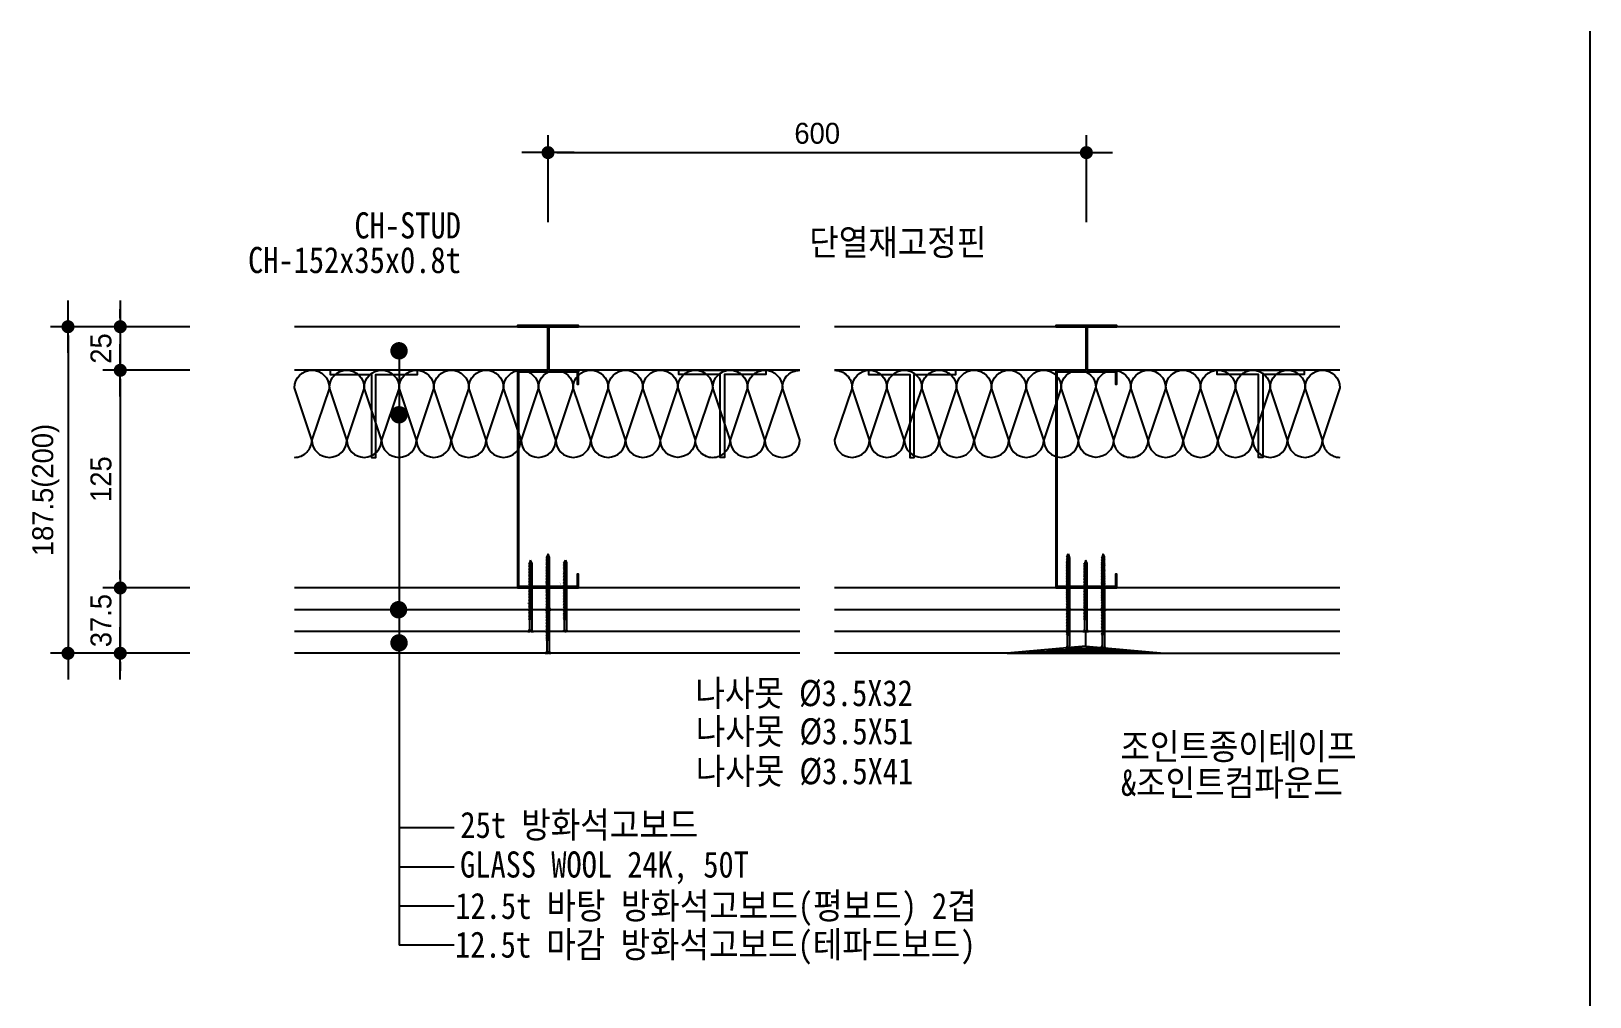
# Model space of a CAD drawing. Header units: millimetres. Extents: x 104 to 12536, y 73 to 2865.
# Drawn here: x 128 to 1023, y 2311 to 2865 of the extents above; entities that cross this region are included whole.
import ezdxf
from ezdxf.enums import TextEntityAlignment as Align

# ---------------------------------------------------------------- set-up
doc = ezdxf.new("R2010")
doc.units = ezdxf.units.MM
doc.header["$LTSCALE"] = 5
for name, color, linetype in [('CHAN', 3, 'Continuous'), ('FIN', 6, 'Continuous'), ('formline', 6, 'Continuous'), ('GB', 7, 'Continuous'), ('INSUL', 8, 'Continuous'), ('ITXT', 5, 'Continuous'), ('PIN', 4, 'Continuous'), ('RXDIM', 7, 'Continuous'), ('SCREW2', 8, 'Continuous'), ('TEXT', 7, 'Continuous')]:
    doc.layers.add(name, color=color, linetype=linetype)
doc.styles.add('CGS', font='')
doc.styles.add('RXHS', font='')
doc.styles.get('CGS').set_extended_font_data('Dotum')
doc.styles.get('RXHS').set_extended_font_data('DotumChe')
doc.dimstyles.new('NDIM', dxfattribs={"dimscale": 5, "dimtxt": 2.4, "dimasz": 1, "dimexe": 2, "dimexo": 2, "dimgap": 1, "dimtad": 1, "dimtoh": 1, "dimdec": 0, "dimzin": 0, "dimdsep": 46, "dimtxsty": 'CGS', "dimblk1": 'DOTK', "dimblk2": 'DOTK', "dimsah": 1, "dimcen": 3, "dimclrt": 3, "dimadec": 0, "dimazin": 0, "dimtfac": 1.25, "dimtdec": 0, "dimtix": 1, "dimtmove": 2, "dimatfit": 3, "dimldrblk": 'DOTK', "dimfxl": 1, "dimtolj": 1, "dimtzin": 0, "dimarcsym": 0})

# ---------------------------------------------------------------- blocks, each defined once
blk = doc.blocks.new('나사못32')
at = {"layer": 'SCREW2'}
for p, q in [((2.24, 30.17), (0.63, 29.74)), ((0.63, 29.74), (0.92, 30.12)), ((2.25, 29.32), (0.63, 28.89)), ((0.63, 28.89), (0.92, 29.27)), ((2.25, 28.47), (0.63, 28.04)), ((0.63, 28.04), (0.92, 28.43)), ((2.24, 27.62), (0.63, 27.19)), ((0.63, 27.19), (0.91, 27.58)), ((2.53, 28.01), (0.91, 27.58)), ((2.53, 30.55), (0.92, 30.12)), ((0.92, 29.81), (0.92, 29.28)), ((2.53, 29.7), (0.92, 29.27)), ((0.92, 28.97), (0.92, 28.43)), ((2.54, 28.86), (0.92, 28.43)), ((0.92, 28.12), (0.92, 27.58)), ((0.92, 27.27), (0.92, 26.73)), ((2.53, 27.16), (0.92, 26.73)), ((1.6, 32), (0.98, 30.39)), ((0.98, 30.39), (1.64, 30.91)), ((0.98, 30.39), (0.98, 30.14)), ((1.64, 30.91), (1.6, 32)), ((2.27, 30.45), (1.6, 32)), ((2.24, 30.17), (2.53, 30.55)), ((2.24, 30.17), (2.24, 29.63)), ((2.24, 29.32), (2.24, 28.78)), ((2.24, 28.47), (2.24, 27.93)), ((2.24, 27.62), (2.53, 28.01)), ((2.24, 27.62), (2.24, 27.08)), ((2.24, 26.78), (2.53, 27.16)), ((2.25, 29.32), (2.53, 29.7)), ((2.25, 28.47), (2.54, 28.86)), ((2.24, 26.78), (0.63, 26.35)), ((0.63, 26.35), (0.92, 26.73)), ((2.25, 25.93), (0.63, 25.5)), ((0.63, 25.5), (0.92, 25.88)), ((2.25, 25.08), (0.63, 24.65)), ((0.63, 24.65), (0.92, 25.04)), ((2.24, 24.23), (0.63, 23.8)), ((0.63, 23.8), (0.91, 24.19)), ((2.24, 23.39), (0.63, 22.96)), ((0.63, 22.96), (0.92, 23.34)), ((2.25, 22.54), (0.63, 22.11)), ((0.63, 22.11), (0.92, 22.5)), ((2.25, 21.69), (0.63, 21.26)), ((0.63, 21.26), (0.92, 21.65)), ((2.25, 20), (0.63, 19.57)), ((0.63, 19.57), (0.92, 19.95)), ((2.25, 19.15), (0.63, 18.72)), ((0.63, 18.72), (0.92, 19.11)), ((2.25, 20.85), (0.64, 20.42)), ((0.64, 20.42), (0.92, 20.8)), ((2.25, 18.3), (0.64, 17.87)), ((0.64, 17.87), (0.92, 18.26)), ((2.53, 24.62), (0.91, 24.19)), ((0.92, 26.43), (0.92, 25.89)), ((2.53, 26.31), (0.92, 25.88)), ((0.92, 25.58), (0.92, 25.04)), ((2.54, 25.47), (0.92, 25.04)), ((0.92, 24.73), (0.92, 24.19)), ((0.92, 23.88), (0.92, 23.34)), ((2.53, 23.77), (0.92, 23.34)), ((0.92, 23.04), (0.92, 22.5)), ((2.53, 22.92), (0.92, 22.5)), ((0.92, 22.19), (0.92, 21.65)), ((2.54, 22.08), (0.92, 21.65)), ((0.92, 21.34), (0.92, 20.8)), ((2.54, 21.23), (0.92, 20.8)), ((0.92, 20.49), (0.92, 19.95)), ((2.53, 20.38), (0.92, 19.95)), ((0.92, 19.65), (0.92, 19.11)), ((2.54, 19.54), (0.92, 19.11)), ((0.92, 18.8), (0.92, 18.26)), ((2.54, 18.69), (0.92, 18.26)), ((0.92, 17.95), (0.92, 17.41)), ((2.24, 26.78), (2.24, 26.24)), ((2.24, 25.93), (2.24, 25.39)), ((2.24, 25.08), (2.24, 24.54)), ((2.24, 24.23), (2.53, 24.62)), ((2.24, 24.23), (2.24, 23.69)), ((2.24, 23.39), (2.53, 23.77)), ((2.24, 23.39), (2.24, 22.85)), ((2.24, 22.54), (2.24, 22)), ((2.24, 21.69), (2.24, 21.15)), ((2.24, 20.84), (2.24, 20.3)), ((2.24, 20), (2.24, 19.46)), ((2.24, 19.15), (2.24, 18.61)), ((2.24, 18.3), (2.24, 17.76)), ((2.25, 25.93), (2.53, 26.31)), ((2.25, 25.08), (2.54, 25.47)), ((2.25, 22.54), (2.53, 22.92)), ((2.25, 21.69), (2.54, 22.08)), ((2.25, 20.85), (2.54, 21.23)), ((2.25, 20), (2.53, 20.38)), ((2.25, 19.15), (2.54, 19.54)), ((2.25, 18.3), (2.54, 18.69)), ((2.25, 17.46), (0.63, 17.03)), ((0.63, 17.03), (0.92, 17.41)), ((2.25, 15.9), (0.63, 15.47)), ((0.63, 15.47), (0.92, 15.86)), ((2.25, 13.36), (0.63, 12.93)), ((0.63, 12.93), (0.92, 13.32)), ((2.25, 16.73), (0.64, 16.3)), ((0.64, 16.3), (0.92, 16.68)), ((2.25, 15.06), (0.64, 14.63)), ((0.64, 14.63), (0.92, 15.01)), ((2.25, 14.21), (0.64, 13.78)), ((0.64, 13.78), (0.92, 14.16)), ((2.25, 12.51), (0.64, 12.08)), ((0.64, 12.08), (0.92, 12.47)), ((2.25, 11.67), (0.64, 11.24)), ((0.64, 11.24), (0.92, 11.62)), ((2.26, 10.82), (0.64, 10.39)), ((0.64, 10.39), (0.93, 10.78)), ((2.27, 9.98), (0.65, 9.55)), ((0.65, 9.55), (0.94, 9.93)), ((2.27, 9.13), (0.66, 8.7)), ((0.66, 8.7), (0.94, 9.09)), ((2.54, 17.84), (0.92, 17.41)), ((0.92, 17.45), (0.92, 16.92)), ((0.92, 17.22), (0.92, 16.68)), ((2.54, 17.11), (0.92, 16.68)), ((0.92, 16.37), (0.92, 15.86)), ((2.54, 16.29), (0.92, 15.86)), ((0.92, 15.55), (0.92, 15.01)), ((2.54, 15.44), (0.92, 15.01)), ((0.92, 14.7), (0.92, 14.16)), ((2.54, 14.59), (0.92, 14.16)), ((0.92, 13.86), (0.92, 13.32)), ((2.54, 13.75), (0.92, 13.32)), ((0.92, 13.01), (0.92, 12.47)), ((2.54, 12.9), (0.92, 12.47)), ((0.92, 12.16), (0.92, 11.62)), ((2.54, 12.05), (0.92, 11.62)), ((0.93, 11.32), (0.93, 10.78)), ((2.55, 11.21), (0.93, 10.78)), ((0.94, 10.47), (0.94, 9.93)), ((2.55, 10.36), (0.94, 9.93)), ((2.56, 9.51), (0.94, 9.09)), ((0.95, 9.63), (0.95, 9.09)), ((2.24, 17.45), (2.24, 17.03)), ((2.24, 16.72), (2.24, 16.54)), ((2.24, 16.71), (2.24, 15.86)), ((2.24, 15.9), (2.24, 15.36)), ((2.24, 14.21), (2.24, 13.67)), ((2.24, 13.36), (2.24, 12.82)), ((2.24, 12.51), (2.24, 11.97)), ((2.25, 17.46), (2.54, 17.84)), ((2.25, 16.73), (2.54, 17.11)), ((2.25, 15.9), (2.54, 16.29)), ((2.25, 15.06), (2.54, 15.44)), ((2.25, 15.06), (2.25, 14.52)), ((2.25, 14.21), (2.54, 14.59)), ((2.25, 13.36), (2.54, 13.75)), ((2.25, 12.51), (2.54, 12.9)), ((2.25, 11.67), (2.54, 12.05)), ((2.25, 11.67), (2.25, 11.13)), ((2.26, 10.82), (2.55, 11.21)), ((2.26, 10.82), (2.26, 10.28)), ((2.27, 9.98), (2.55, 10.36)), ((2.27, 9.98), (2.27, 9.44)), ((2.27, 9.13), (2.56, 9.51)), ((2.27, 9.13), (2.27, 8.59)), ((0, 0), (1.12, 0)), ((2.27, 8.28), (0.66, 7.85)), ((0.66, 7.85), (0.95, 8.24)), ((2.28, 7.44), (0.67, 7.01)), ((0.67, 7.01), (0.95, 7.39)), ((2.29, 6.59), (0.67, 6.16)), ((0.67, 6.16), (0.96, 6.55)), ((2.28, 5.74), (0.67, 5.31)), ((0.67, 5.31), (0.95, 5.7)), ((0.95, 8.78), (0.95, 8.24)), ((2.56, 8.67), (0.95, 8.24)), ((0.95, 7.93), (0.95, 7.39)), ((2.57, 7.82), (0.95, 7.39)), ((2.57, 6.13), (0.95, 5.7)), ((0.95, 5.39), (0.95, 1.19)), ((0.96, 7.09), (0.96, 6.55)), ((2.57, 6.98), (0.96, 6.55)), ((0.96, 6.24), (0.96, 5.7)), ((1.57, 0.48), (1.57, 0.65)), ((1.63, 0.68), (1.6, 0.68)), ((1.66, 0.48), (1.66, 0.65)), ((2.27, 8.28), (2.56, 8.67)), ((2.27, 8.28), (2.27, 7.74)), ((2.27, 5.74), (2.27, 1.19)), ((2.28, 7.44), (2.57, 7.82)), ((2.28, 7.44), (2.28, 6.9)), ((2.28, 6.59), (2.28, 6.05)), ((2.28, 5.74), (2.57, 6.13)), ((2.29, 6.59), (2.57, 6.98)), ((2.11, 0), (3.23, 0))]:
    blk.add_line(p, q, dxfattribs=at)
for centre, radius, start, end in [((-0.44, 1.33), 1.4, 288.341, 354.27016), ((1.1, 0.47), 0.473, 267.52648, 0.91384), ((1.61, -1.99), 2.05, 80.28655, 99.71345), ((1.6, 0.65), 0.033, 90, 180), ((1.63, 0.65), 0.033, 360, 90), ((2.13, 0.47), 0.473, 179.08616, 272.47352), ((3.67, 1.33), 1.4, 185.72984, 251.659)]:
    blk.add_arc(centre, radius, start, end, dxfattribs=at)
blk = doc.blocks.new('나사못41')
at = {"layer": 'SCREW2'}
for p, q in [((2.25, 39.17), (0.63, 38.74)), ((0.63, 38.74), (0.92, 39.12)), ((2.25, 38.32), (0.63, 37.89)), ((0.63, 37.89), (0.92, 38.27)), ((2.25, 36.62), (0.63, 36.19)), ((0.63, 36.19), (0.92, 36.58)), ((2.25, 37.47), (0.64, 37.04)), ((0.64, 37.04), (0.92, 37.43)), ((2.54, 39.55), (0.92, 39.12)), ((2.54, 38.7), (0.92, 38.27)), ((2.54, 37.86), (0.92, 37.43)), ((2.53, 37.01), (0.92, 36.58)), ((2.54, 36.16), (0.92, 35.73)), ((0.93, 38.81), (0.93, 38.28)), ((0.93, 37.97), (0.93, 37.43)), ((0.93, 37.12), (0.93, 36.58)), ((0.93, 36.27), (0.93, 35.73)), ((1.6, 41), (0.98, 39.39)), ((0.98, 39.39), (1.64, 39.91)), ((0.98, 39.39), (0.98, 39.14)), ((1.64, 39.91), (1.6, 41)), ((2.26, 39.48), (1.6, 41)), ((2.25, 39.17), (2.54, 39.55)), ((2.25, 39.17), (2.25, 38.63)), ((2.25, 38.32), (2.54, 38.7)), ((2.25, 38.32), (2.25, 37.78)), ((2.25, 37.47), (2.54, 37.86)), ((2.25, 37.47), (2.25, 36.93)), ((2.25, 36.62), (2.53, 37.01)), ((2.25, 36.62), (2.25, 36.08)), ((2.25, 35.78), (2.54, 36.16)), ((2.25, 35.78), (0.63, 35.35)), ((0.63, 35.35), (0.92, 35.73)), ((2.25, 34.93), (0.63, 34.5)), ((0.63, 34.5), (0.92, 34.88)), ((2.25, 33.23), (0.63, 32.8)), ((0.63, 32.8), (0.92, 33.19)), ((2.25, 32.39), (0.63, 31.96)), ((0.63, 31.96), (0.92, 32.34)), ((2.25, 31.54), (0.63, 31.11)), ((0.63, 31.11), (0.92, 31.5)), ((2.25, 29), (0.63, 28.57)), ((0.63, 28.57), (0.92, 28.95)), ((2.25, 34.08), (0.64, 33.65)), ((0.64, 33.65), (0.92, 34.04)), ((2.25, 30.69), (0.64, 30.26)), ((0.64, 30.26), (0.92, 30.65)), ((2.25, 29.85), (0.64, 29.42)), ((0.64, 29.42), (0.93, 29.8)), ((2.25, 28.15), (0.64, 27.72)), ((0.64, 27.72), (0.92, 28.11)), ((2.25, 27.3), (0.64, 26.87)), ((0.64, 26.87), (0.93, 27.26)), ((2.54, 35.31), (0.92, 34.88)), ((2.54, 34.47), (0.92, 34.04)), ((2.53, 33.62), (0.92, 33.19)), ((2.54, 32.77), (0.92, 32.34)), ((2.54, 31.92), (0.92, 31.5)), ((2.54, 31.08), (0.92, 30.65)), ((2.54, 29.38), (0.92, 28.95)), ((2.54, 28.54), (0.92, 28.11)), ((2.54, 26.84), (0.92, 26.41)), ((0.93, 35.43), (0.93, 34.89)), ((0.93, 34.58), (0.93, 34.04)), ((0.93, 33.73), (0.93, 33.19)), ((0.93, 32.88), (0.93, 32.34)), ((0.93, 32.04), (0.93, 31.5)), ((0.93, 31.19), (0.93, 30.65)), ((0.93, 30.34), (0.93, 29.8)), ((2.54, 30.23), (0.93, 29.8)), ((0.93, 29.49), (0.93, 28.95)), ((0.93, 28.65), (0.93, 28.11)), ((0.93, 27.8), (0.93, 27.26)), ((2.54, 27.69), (0.93, 27.26)), ((0.93, 26.95), (0.93, 26.41)), ((2.25, 35.78), (2.25, 35.24)), ((2.25, 34.93), (2.54, 35.31)), ((2.25, 34.93), (2.25, 34.39)), ((2.25, 34.08), (2.54, 34.47)), ((2.25, 34.08), (2.25, 33.54)), ((2.25, 33.23), (2.53, 33.62)), ((2.25, 33.23), (2.25, 32.69)), ((2.25, 32.39), (2.54, 32.77)), ((2.25, 32.39), (2.25, 31.85)), ((2.25, 31.54), (2.54, 31.92)), ((2.25, 31.54), (2.25, 31)), ((2.25, 30.69), (2.54, 31.08)), ((2.25, 30.69), (2.25, 30.15)), ((2.25, 29.85), (2.54, 30.23)), ((2.25, 29.84), (2.25, 29.3)), ((2.25, 29), (2.54, 29.38)), ((2.25, 29), (2.25, 28.46)), ((2.25, 28.15), (2.54, 28.54)), ((2.25, 28.15), (2.25, 27.61)), ((2.25, 27.3), (2.54, 27.69)), ((2.25, 27.3), (2.25, 26.76)), ((2.25, 26.46), (2.54, 26.84)), ((2.25, 24.76), (0.63, 24.33)), ((0.63, 24.33), (0.92, 24.72)), ((2.25, 26.46), (0.64, 26.03)), ((0.64, 26.03), (0.92, 26.41)), ((2.25, 25.61), (0.64, 25.18)), ((0.64, 25.18), (0.93, 25.56)), ((2.25, 23.91), (0.64, 23.48)), ((0.64, 23.48), (0.92, 23.87)), ((2.25, 23.07), (0.64, 22.64)), ((0.64, 22.64), (0.93, 23.02)), ((2.26, 22.22), (0.64, 21.79)), ((0.64, 21.79), (0.93, 22.18)), ((2.25, 21.37), (0.64, 20.94)), ((0.64, 20.94), (0.93, 21.33)), ((2.26, 20.53), (0.64, 20.1)), ((0.64, 20.1), (0.93, 20.48)), ((2.25, 19.68), (0.64, 19.25)), ((0.64, 19.25), (0.92, 19.63)), ((2.25, 18.83), (0.64, 18.4)), ((0.64, 18.4), (0.93, 18.79)), ((2.26, 17.98), (0.64, 17.55)), ((0.64, 17.55), (0.93, 17.94)), ((2.54, 25.15), (0.92, 24.72)), ((2.54, 24.3), (0.92, 23.87)), ((2.54, 20.06), (0.92, 19.63)), ((0.93, 26.1), (0.93, 25.56)), ((2.54, 25.99), (0.93, 25.56)), ((0.93, 25.26), (0.93, 24.72)), ((0.93, 24.41), (0.93, 23.87)), ((0.93, 23.56), (0.93, 23.02)), ((2.54, 23.45), (0.93, 23.02)), ((0.93, 22.71), (0.93, 22.18)), ((2.54, 22.6), (0.93, 22.18)), ((0.93, 21.87), (0.93, 21.33)), ((2.54, 21.76), (0.93, 21.33)), ((0.93, 21.02), (0.93, 20.48)), ((2.54, 20.91), (0.93, 20.48)), ((0.93, 20.17), (0.93, 19.63)), ((0.93, 19.32), (0.93, 18.79)), ((2.54, 19.21), (0.93, 18.79)), ((0.93, 18.48), (0.93, 17.94)), ((0.93, 18.48), (0.93, 17.94)), ((2.54, 18.37), (0.93, 17.94)), ((2.25, 26.45), (2.25, 25.92)), ((2.25, 25.61), (2.54, 25.99)), ((2.25, 25.61), (2.25, 25.07)), ((2.25, 24.76), (2.54, 25.15)), ((2.25, 24.76), (2.25, 24.22)), ((2.25, 23.91), (2.54, 24.3)), ((2.25, 23.91), (2.25, 23.37)), ((2.25, 23.07), (2.54, 23.45)), ((2.25, 23.06), (2.25, 20.53)), ((2.25, 21.37), (2.54, 21.76)), ((2.25, 21.37), (2.25, 20.83)), ((2.25, 20.52), (2.25, 19.98)), ((2.25, 19.68), (2.54, 20.06)), ((2.25, 19.68), (2.25, 19.14)), ((2.25, 18.83), (2.54, 19.21)), ((2.25, 18.83), (2.25, 18.29)), ((2.25, 17.98), (2.25, 17.44)), ((2.26, 22.22), (2.54, 22.6)), ((2.26, 20.53), (2.54, 20.91)), ((2.26, 17.98), (2.54, 18.37)), ((2.26, 17.14), (0.64, 16.71)), ((0.64, 16.71), (0.93, 17.09)), ((2.26, 15.44), (0.64, 15.01)), ((0.64, 15.01), (0.93, 15.4)), ((2.26, 14.59), (0.64, 14.16)), ((0.64, 14.16), (0.93, 14.55)), ((2.26, 16.29), (0.65, 15.86)), ((0.65, 15.86), (0.93, 16.24)), ((2.26, 13.75), (0.65, 13.32)), ((0.65, 13.32), (0.93, 13.7)), ((2.26, 12.9), (0.65, 12.47)), ((0.65, 12.47), (0.93, 12.86)), ((2.26, 12.05), (0.65, 11.62)), ((0.65, 11.62), (0.93, 12.01)), ((2.26, 11.21), (0.65, 10.78)), ((0.65, 10.78), (0.93, 11.16)), ((2.26, 10.38), (0.65, 9.95)), ((0.65, 9.95), (0.93, 10.33)), ((2.26, 9.55), (0.65, 9.12)), ((0.65, 9.12), (0.93, 9.5)), ((0.93, 17.63), (0.93, 17.09)), ((2.55, 17.52), (0.93, 17.09)), ((0.93, 16.78), (0.93, 16.24)), ((2.55, 16.67), (0.93, 16.24)), ((0.93, 15.94), (0.93, 15.4)), ((2.54, 15.83), (0.93, 15.4)), ((0.93, 15.09), (0.93, 14.55)), ((2.55, 14.98), (0.93, 14.55)), ((0.93, 14.24), (0.93, 13.7)), ((2.55, 14.13), (0.93, 13.7)), ((0.93, 13.39), (0.93, 12.86)), ((2.55, 13.29), (0.93, 12.86)), ((0.93, 12.55), (0.93, 12.01)), ((2.55, 12.44), (0.93, 12.01)), ((0.93, 11.7), (0.93, 10.33)), ((2.55, 11.59), (0.93, 11.16)), ((2.55, 10.76), (0.93, 10.33)), ((0.93, 10.02), (0.93, 9.5)), ((2.55, 9.93), (0.93, 9.5)), ((0.93, 9.19), (0.93, 8.67)), ((2.55, 9.1), (0.93, 8.67)), ((2.25, 17.13), (2.25, 16.59)), ((2.25, 16.29), (2.25, 15.75)), ((2.25, 15.44), (2.25, 14.9)), ((2.25, 14.59), (2.25, 14.05)), ((2.25, 13.75), (2.25, 13.21)), ((2.25, 12.05), (2.25, 11.51)), ((2.25, 11.2), (2.25, 10.68)), ((2.25, 10.37), (2.25, 9.85)), ((2.25, 9.54), (2.25, 9.02)), ((2.26, 17.14), (2.55, 17.52)), ((2.26, 16.29), (2.55, 16.67)), ((2.26, 15.44), (2.54, 15.83)), ((2.26, 14.59), (2.55, 14.98)), ((2.26, 13.75), (2.55, 14.13)), ((2.26, 12.9), (2.55, 13.29)), ((2.26, 12.9), (2.26, 12.36)), ((2.26, 12.05), (2.55, 12.44)), ((2.26, 11.21), (2.55, 11.59)), ((2.26, 10.38), (2.55, 10.76)), ((2.26, 9.55), (2.55, 9.93)), ((2.26, 8.72), (2.55, 9.1)), ((2.26, 8.72), (0.65, 8.29)), ((0.65, 8.29), (0.93, 8.67)), ((2.26, 7.89), (0.65, 7.46)), ((0.65, 7.46), (0.93, 7.84)), ((2.26, 7.06), (0.65, 6.63)), ((0.65, 6.63), (0.93, 7.01)), ((0.93, 8.36), (0.93, 7.84)), ((2.55, 8.27), (0.93, 7.84)), ((0.93, 7.53), (0.93, 7.01)), ((2.55, 7.44), (0.93, 7.01)), ((0.93, 6.7), (0.93, 1.19)), ((1.54, 0.48), (1.54, 0.65)), ((1.6, 0.68), (1.57, 0.68)), ((1.63, 0.48), (1.63, 0.65)), ((2.08, 0), (3.2, 0)), ((2.25, 8.71), (2.25, 8.19)), ((2.25, 7.88), (2.25, 7.36)), ((2.25, 7.05), (2.25, 1.19)), ((2.26, 7.89), (2.55, 8.27)), ((2.26, 7.06), (2.55, 7.44)), ((-0.03, 0), (1.09, 0))]:
    blk.add_line(p, q, dxfattribs=at)
for centre, radius, start, end in [((-0.49, 1.35), 1.43, 288.66128, 353.44689), ((1.07, 0.47), 0.473, 267.52648, 0.91384), ((1.59, -1.99), 2.05, 80.28655, 99.71345), ((1.57, 0.65), 0.033, 90, 180), ((1.6, 0.65), 0.033, 0, 90), ((2.1, 0.47), 0.473, 179.08616, 272.47352), ((3.64, 1.33), 1.4, 185.72984, 251.659)]:
    blk.add_arc(centre, radius, start, end, dxfattribs=at)
blk = doc.blocks.new('나사못51')
at = {"layer": 'SCREW2'}
for p, q in [((2.24, 49.17), (0.63, 48.74)), ((0.63, 48.74), (0.92, 49.12)), ((2.25, 48.32), (0.63, 47.89)), ((0.63, 47.89), (0.92, 48.27)), ((2.25, 47.47), (0.63, 47.04)), ((0.63, 47.04), (0.92, 47.43)), ((2.24, 46.62), (0.63, 46.19)), ((0.63, 46.19), (0.91, 46.58)), ((2.24, 45.78), (0.63, 45.35)), ((0.63, 45.35), (0.92, 45.73)), ((2.25, 44.93), (0.63, 44.5)), ((0.63, 44.5), (0.92, 44.88)), ((2.53, 47.01), (0.91, 46.58)), ((2.53, 49.55), (0.92, 49.12)), ((0.92, 48.81), (0.92, 48.28)), ((2.53, 48.7), (0.92, 48.27)), ((0.92, 47.97), (0.92, 47.43)), ((2.54, 47.86), (0.92, 47.43)), ((0.92, 47.12), (0.92, 46.58)), ((0.92, 46.27), (0.92, 45.73)), ((2.53, 46.16), (0.92, 45.73)), ((0.92, 45.43), (0.92, 44.89)), ((2.53, 45.31), (0.92, 44.88)), ((1.6, 51), (0.98, 49.39)), ((0.98, 49.39), (1.64, 49.91)), ((0.98, 49.39), (0.98, 49.14)), ((1.64, 49.91), (1.6, 51)), ((2.27, 49.45), (1.6, 51)), ((2.24, 49.17), (2.53, 49.55)), ((2.24, 49.17), (2.24, 48.63)), ((2.24, 48.32), (2.24, 47.78)), ((2.24, 47.47), (2.24, 46.93)), ((2.24, 46.62), (2.53, 47.01)), ((2.24, 46.62), (2.24, 46.08)), ((2.24, 45.78), (2.53, 46.16)), ((2.24, 45.78), (2.24, 45.24)), ((2.24, 44.93), (2.24, 44.39)), ((2.25, 48.32), (2.53, 48.7)), ((2.25, 47.47), (2.54, 47.86)), ((2.25, 44.93), (2.53, 45.31)), ((2.25, 44.08), (0.63, 43.65)), ((0.63, 43.65), (0.92, 44.04)), ((2.24, 43.23), (0.63, 42.8)), ((0.63, 42.8), (0.91, 43.19)), ((2.24, 42.39), (0.63, 41.96)), ((0.63, 41.96), (0.92, 42.34)), ((2.25, 41.54), (0.63, 41.11)), ((0.63, 41.11), (0.92, 41.5)), ((2.25, 40.69), (0.63, 40.26)), ((0.63, 40.26), (0.92, 40.65)), ((2.25, 39), (0.63, 38.57)), ((0.63, 38.57), (0.92, 38.95)), ((2.25, 38.15), (0.63, 37.72)), ((0.63, 37.72), (0.92, 38.11)), ((2.25, 36.46), (0.63, 36.03)), ((0.63, 36.03), (0.92, 36.41)), ((2.25, 39.85), (0.64, 39.42)), ((0.64, 39.42), (0.92, 39.8)), ((2.25, 37.3), (0.64, 36.87)), ((0.64, 36.87), (0.92, 37.26)), ((2.53, 43.62), (0.91, 43.19)), ((0.92, 44.58), (0.92, 44.04)), ((2.54, 44.47), (0.92, 44.04)), ((0.92, 43.73), (0.92, 43.19)), ((0.92, 42.88), (0.92, 42.34)), ((2.53, 42.77), (0.92, 42.34)), ((0.92, 42.04), (0.92, 41.5)), ((2.53, 41.92), (0.92, 41.5)), ((0.92, 41.19), (0.92, 40.65)), ((2.54, 41.08), (0.92, 40.65)), ((0.92, 40.34), (0.92, 39.8)), ((2.54, 40.23), (0.92, 39.8)), ((0.92, 39.49), (0.92, 38.95)), ((2.53, 39.38), (0.92, 38.95)), ((0.92, 38.65), (0.92, 38.11)), ((2.54, 38.54), (0.92, 38.11)), ((0.92, 37.8), (0.92, 37.26)), ((2.54, 37.69), (0.92, 37.26)), ((0.92, 36.95), (0.92, 36.41)), ((2.54, 36.84), (0.92, 36.41)), ((0.92, 36.45), (0.92, 35.92)), ((0.92, 36.22), (0.92, 35.68)), ((2.54, 36.11), (0.92, 35.68)), ((2.24, 44.08), (2.24, 43.54)), ((2.24, 43.23), (2.53, 43.62)), ((2.24, 43.23), (2.24, 42.69)), ((2.24, 42.39), (2.53, 42.77)), ((2.24, 42.39), (2.24, 41.85)), ((2.24, 41.54), (2.24, 41)), ((2.24, 40.69), (2.24, 40.15)), ((2.24, 39.84), (2.24, 39.3)), ((2.24, 39), (2.24, 38.46)), ((2.24, 38.15), (2.24, 37.61)), ((2.24, 37.3), (2.24, 36.76)), ((2.24, 36.45), (2.24, 36.03)), ((2.25, 44.08), (2.54, 44.47)), ((2.25, 41.54), (2.53, 41.92)), ((2.25, 40.69), (2.54, 41.08)), ((2.25, 39.85), (2.54, 40.23)), ((2.25, 39), (2.53, 39.38)), ((2.25, 38.15), (2.54, 38.54)), ((2.25, 37.3), (2.54, 37.69)), ((2.25, 36.46), (2.54, 36.84)), ((2.25, 35.73), (2.54, 36.11)), ((2.25, 34.9), (0.63, 34.47)), ((0.63, 34.47), (0.92, 34.86)), ((2.25, 32.36), (0.63, 31.93)), ((0.63, 31.93), (0.92, 32.32)), ((2.25, 35.73), (0.64, 35.3)), ((0.64, 35.3), (0.92, 35.68)), ((2.25, 34.06), (0.64, 33.63)), ((0.64, 33.63), (0.92, 34.01)), ((2.25, 33.21), (0.64, 32.78)), ((0.64, 32.78), (0.92, 33.16)), ((2.25, 31.51), (0.64, 31.08)), ((0.64, 31.08), (0.92, 31.47)), ((2.25, 30.67), (0.64, 30.24)), ((0.64, 30.24), (0.92, 30.62)), ((2.26, 29.82), (0.64, 29.39)), ((0.64, 29.39), (0.93, 29.78)), ((2.27, 28.98), (0.65, 28.55)), ((0.65, 28.55), (0.94, 28.93)), ((2.27, 28.13), (0.66, 27.7)), ((0.66, 27.7), (0.94, 28.09)), ((2.27, 27.28), (0.66, 26.85)), ((0.66, 26.85), (0.95, 27.24)), ((0.92, 35.37), (0.92, 34.86)), ((2.54, 35.29), (0.92, 34.86)), ((0.92, 34.55), (0.92, 34.01)), ((2.54, 34.44), (0.92, 34.01)), ((0.92, 33.7), (0.92, 33.16)), ((2.54, 33.59), (0.92, 33.16)), ((0.92, 32.86), (0.92, 32.32)), ((2.54, 32.75), (0.92, 32.32)), ((0.92, 32.01), (0.92, 31.47)), ((2.54, 31.9), (0.92, 31.47)), ((0.92, 31.16), (0.92, 30.62)), ((2.54, 31.05), (0.92, 30.62)), ((0.93, 30.32), (0.93, 29.78)), ((2.55, 30.21), (0.93, 29.78)), ((0.94, 29.47), (0.94, 28.93)), ((2.55, 29.36), (0.94, 28.93)), ((2.56, 28.51), (0.94, 28.09)), ((0.95, 28.63), (0.95, 28.09)), ((0.95, 27.78), (0.95, 27.24)), ((2.56, 27.67), (0.95, 27.24)), ((0.95, 26.93), (0.95, 26.39)), ((2.24, 35.72), (2.24, 35.54)), ((2.24, 35.71), (2.24, 34.86)), ((2.24, 34.9), (2.24, 34.36)), ((2.24, 33.21), (2.24, 32.67)), ((2.24, 32.36), (2.24, 31.82)), ((2.24, 31.51), (2.24, 30.97)), ((2.25, 34.9), (2.54, 35.29)), ((2.25, 34.06), (2.54, 34.44)), ((2.25, 34.06), (2.25, 33.52)), ((2.25, 33.21), (2.54, 33.59)), ((2.25, 32.36), (2.54, 32.75)), ((2.25, 31.51), (2.54, 31.9)), ((2.25, 30.67), (2.54, 31.05)), ((2.25, 30.67), (2.25, 30.13)), ((2.26, 29.82), (2.55, 30.21)), ((2.26, 29.82), (2.26, 29.28)), ((2.27, 28.98), (2.55, 29.36)), ((2.27, 28.98), (2.27, 28.44)), ((2.27, 28.13), (2.56, 28.51)), ((2.27, 28.13), (2.27, 27.59)), ((2.27, 27.28), (2.56, 27.67)), ((2.27, 27.28), (2.27, 26.74)), ((2.28, 26.44), (0.67, 26.01)), ((0.67, 26.01), (0.95, 26.39)), ((2.29, 25.59), (0.67, 25.16)), ((0.67, 25.16), (0.96, 25.55)), ((2.28, 24.74), (0.67, 24.31)), ((0.67, 24.31), (0.95, 24.7)), ((2.28, 23.9), (0.67, 23.47)), ((0.67, 23.47), (0.95, 23.85)), ((2.29, 23.05), (0.67, 22.62)), ((0.67, 22.62), (0.96, 23)), ((2.28, 22.2), (0.67, 21.77)), ((0.67, 21.77), (0.95, 22.16)), ((2.28, 21.35), (0.67, 20.92)), ((0.67, 20.92), (0.95, 21.31)), ((2.28, 20.51), (0.67, 20.08)), ((0.67, 20.08), (0.95, 20.46)), ((2.28, 19.66), (0.67, 19.23)), ((0.67, 19.23), (0.95, 19.61)), ((2.28, 18.81), (0.67, 18.38)), ((0.67, 18.38), (0.95, 18.77)), ((2.28, 17.96), (0.67, 17.53)), ((0.67, 17.53), (0.95, 17.92)), ((2.57, 26.82), (0.95, 26.39)), ((2.57, 25.13), (0.95, 24.7)), ((2.57, 24.28), (0.95, 23.85)), ((0.95, 22.7), (0.95, 22.16)), ((2.57, 22.59), (0.95, 22.16)), ((0.95, 21.85), (0.95, 21.31)), ((2.57, 21.74), (0.95, 21.31)), ((0.95, 21), (0.95, 20.46)), ((2.57, 20.89), (0.95, 20.46)), ((0.95, 20.15), (0.95, 19.61)), ((2.57, 20.04), (0.95, 19.61)), ((0.95, 19.31), (0.95, 18.77)), ((2.57, 19.2), (0.95, 18.77)), ((0.95, 18.46), (0.95, 17.92)), ((2.57, 18.35), (0.95, 17.92)), ((0.96, 26.09), (0.96, 25.55)), ((2.57, 25.98), (0.96, 25.55)), ((0.96, 25.24), (0.96, 24.7)), ((0.96, 24.39), (0.96, 23.85)), ((0.96, 23.54), (0.96, 23)), ((2.57, 23.43), (0.96, 23)), ((2.27, 23.05), (2.27, 22.51)), ((2.27, 22.2), (2.27, 21.66)), ((2.27, 21.35), (2.27, 20.81)), ((2.27, 20.5), (2.27, 19.97)), ((2.27, 19.66), (2.27, 19.12)), ((2.27, 18.81), (2.27, 18.27)), ((2.27, 17.96), (2.27, 17.42)), ((2.28, 26.44), (2.57, 26.82)), ((2.28, 26.44), (2.28, 25.9)), ((2.28, 25.59), (2.28, 25.05)), ((2.28, 24.74), (2.57, 25.13)), ((2.28, 24.74), (2.28, 24.2)), ((2.28, 23.9), (2.57, 24.28)), ((2.28, 23.89), (2.28, 23.36)), ((2.28, 22.2), (2.57, 22.59)), ((2.28, 21.35), (2.57, 21.74)), ((2.28, 20.51), (2.57, 20.89)), ((2.28, 19.66), (2.57, 20.04)), ((2.28, 18.81), (2.57, 19.2)), ((2.28, 17.96), (2.57, 18.35)), ((2.29, 25.59), (2.57, 25.98)), ((2.29, 23.05), (2.57, 23.43)), ((2.28, 17.12), (0.67, 16.69)), ((0.67, 16.69), (0.95, 17.07)), ((2.29, 16.27), (0.67, 15.84)), ((0.67, 15.84), (0.96, 16.22)), ((2.28, 15.42), (0.67, 14.99)), ((0.67, 14.99), (0.95, 15.37)), ((2.28, 14.57), (0.67, 14.14)), ((0.67, 14.14), (0.95, 14.53)), ((2.28, 13.72), (0.67, 13.29)), ((0.67, 13.29), (0.95, 13.68)), ((2.29, 12.87), (0.67, 12.44)), ((0.67, 12.44), (0.96, 12.83)), ((2.28, 12.02), (0.67, 11.59)), ((0.67, 11.59), (0.95, 11.98)), ((2.28, 11.18), (0.67, 10.75)), ((0.67, 10.75), (0.95, 11.13)), ((2.28, 10.33), (0.67, 9.9)), ((0.67, 9.9), (0.95, 10.28)), ((2.29, 9.48), (0.67, 9.05)), ((0.67, 9.05), (0.96, 9.43)), ((0.95, 17.61), (0.95, 17.07)), ((2.57, 17.5), (0.95, 17.07)), ((0.95, 16.76), (0.95, 16.22)), ((0.95, 15.91), (0.95, 15.37)), ((2.57, 15.8), (0.95, 15.37)), ((0.95, 15.06), (0.95, 14.53)), ((2.57, 14.95), (0.95, 14.53)), ((0.95, 14.22), (0.95, 13.68)), ((2.57, 14.11), (0.95, 13.68)), ((0.95, 13.37), (0.95, 12.82)), ((0.95, 12.52), (0.95, 11.98)), ((2.57, 12.41), (0.95, 11.98)), ((0.95, 11.67), (0.95, 11.13)), ((2.57, 11.56), (0.95, 11.13)), ((0.95, 10.82), (0.95, 10.28)), ((2.57, 10.71), (0.95, 10.28)), ((0.95, 9.98), (0.95, 9.43)), ((0.95, 9.12), (0.95, 8.59)), ((2.57, 9.01), (0.95, 8.59)), ((2.57, 16.65), (0.96, 16.22)), ((2.57, 13.26), (0.96, 12.83)), ((2.57, 9.86), (0.96, 9.43)), ((2.27, 17.11), (2.27, 16.57)), ((2.27, 16.26), (2.27, 15.72)), ((2.27, 15.42), (2.27, 14.88)), ((2.27, 14.57), (2.27, 14.03)), ((2.27, 13.72), (2.27, 13.18)), ((2.27, 12.87), (2.27, 12.33)), ((2.27, 12.02), (2.27, 11.48)), ((2.27, 11.17), (2.27, 10.63)), ((2.27, 10.33), (2.27, 9.78)), ((2.27, 9.48), (2.27, 8.94)), ((2.28, 17.12), (2.57, 17.5)), ((2.28, 15.42), (2.57, 15.8)), ((2.28, 14.57), (2.57, 14.95)), ((2.28, 13.72), (2.57, 14.11)), ((2.28, 12.02), (2.57, 12.41)), ((2.28, 11.18), (2.57, 11.56)), ((2.28, 10.33), (2.57, 10.71)), ((2.28, 8.63), (2.57, 9.01)), ((2.29, 16.27), (2.57, 16.65)), ((2.29, 12.87), (2.57, 13.26)), ((2.29, 9.48), (2.57, 9.86)), ((0, 0), (1.12, 0)), ((2.28, 8.63), (0.67, 8.2)), ((0.67, 8.2), (0.95, 8.59)), ((2.28, 7.78), (0.67, 7.35)), ((0.67, 7.35), (0.95, 7.74)), ((0.95, 8.28), (0.95, 7.74)), ((2.57, 8.17), (0.95, 7.74)), ((0.95, 7.43), (0.95, 1.19)), ((1.57, 0.48), (1.57, 0.65)), ((1.63, 0.68), (1.6, 0.68)), ((1.66, 0.48), (1.66, 0.65)), ((2.11, 0), (3.23, 0)), ((2.27, 8.63), (2.27, 8.09)), ((2.27, 7.78), (2.27, 1.19)), ((2.28, 7.78), (2.57, 8.17))]:
    blk.add_line(p, q, dxfattribs=at)
for centre, radius, start, end in [((-0.44, 1.33), 1.4, 288.341, 354.27016), ((1.1, 0.47), 0.473, 267.52648, 0.91384), ((1.61, -1.99), 2.05, 80.28655, 99.71345), ((1.6, 0.65), 0.033, 90, 180), ((1.63, 0.65), 0.033, 0, 90), ((2.13, 0.47), 0.473, 179.08616, 272.47352), ((3.67, 1.33), 1.4, 185.72984, 251.659)]:
    blk.add_arc(centre, radius, start, end, dxfattribs=at)
blk = doc.blocks.new('DOTK')
blk.add_line((-3, 0), (3, 0))
at = {"const_width": 0.75}
blk.add_lwpolyline([(-0.375, 0, 1), (0.375, 0, 1)], format="xyb", close=True, dxfattribs=at)
blk = doc.blocks.new('*D7')
at = {"layer": 'RXDIM', "color": 0, "lineweight": -2, "transparency": 16777216}
for p, q in [((425.01, 2755.76), (425.01, 2805.76)), ((733.99, 2755.76), (733.99, 2805.76)), ((430.01, 2795.76), (728.99, 2795.76))]:
    blk.add_line(p, q, dxfattribs=at)
at = {"layer": 'RXDIM', "color": 0, "lineweight": -2, "transparency": 16777216, "xscale": 5, "yscale": 5, "zscale": 5, "rotation": 180}
blk.add_blockref('DOTK', (425.01, 2795.76), dxfattribs=at)
at = {"layer": 'RXDIM', "color": 0, "lineweight": -2, "transparency": 16777216, "xscale": 5, "yscale": 5, "zscale": 5}
blk.add_blockref('DOTK', (733.99, 2795.76), dxfattribs=at)
at = {"layer": 'RXDIM', "color": 3, "transparency": 16777216, "insert": (579.5, 2806.77), "char_height": 12, "attachment_point": 5, "style": 'CGS'}
blk.add_mtext('\\A1;600', dxfattribs=at)
blk = doc.blocks.new('*D8')
at = {"layer": 'RXDIM', "color": 0, "lineweight": -2, "transparency": 16777216}
for p, q in [((219.5, 2695.76), (139.5, 2695.76)), ((149.5, 2690.76), (149.5, 2513.26)), ((219.5, 2508.26), (139.5, 2508.26))]:
    blk.add_line(p, q, dxfattribs=at)
at = {"layer": 'RXDIM', "color": 0, "lineweight": -2, "transparency": 16777216, "xscale": 5, "yscale": 5, "zscale": 5}
for p, rotation in [((149.5, 2695.76), 90), ((149.5, 2508.26), 270)]:
    blk.add_blockref('DOTK', p, dxfattribs=dict(at, rotation=rotation))
at = {"layer": 'RXDIM', "color": 3, "transparency": 16777216, "insert": (136.81, 2602.01), "char_height": 12, "attachment_point": 5, "rotation": 90, "style": 'CGS'}
blk.add_mtext('\\A1;187.5(200)', dxfattribs=at)
blk = doc.blocks.new('*D9')
at = {"layer": 'RXDIM', "color": 0, "lineweight": -2, "transparency": 16777216}
for p, q in [((179.5, 2700.76), (179.5, 2705.76)), ((219.5, 2695.76), (169.5, 2695.76)), ((179.5, 2695.76), (179.5, 2670.76)), ((219.5, 2670.76), (169.5, 2670.76)), ((179.5, 2665.76), (179.5, 2660.76))]:
    blk.add_line(p, q, dxfattribs=at)
at = {"layer": 'RXDIM', "color": 0, "lineweight": -2, "transparency": 16777216, "xscale": 5, "yscale": 5, "zscale": 5}
for p, rotation in [((179.5, 2695.76), 270), ((179.5, 2670.76), 90)]:
    blk.add_blockref('DOTK', p, dxfattribs=dict(at, rotation=rotation))
at = {"layer": 'RXDIM', "color": 3, "transparency": 16777216, "insert": (168.49, 2683.26), "char_height": 12, "attachment_point": 5, "rotation": 90, "style": 'CGS'}
blk.add_mtext('\\A1;25', dxfattribs=at)
blk = doc.blocks.new('*D10')
at = {"layer": 'RXDIM', "color": 0, "lineweight": -2, "transparency": 16777216}
for p, q in [((219.5, 2670.76), (169.5, 2670.76)), ((179.5, 2665.76), (179.5, 2550.76)), ((219.5, 2545.76), (169.5, 2545.76))]:
    blk.add_line(p, q, dxfattribs=at)
at = {"layer": 'RXDIM', "color": 0, "lineweight": -2, "transparency": 16777216, "xscale": 5, "yscale": 5, "zscale": 5}
for p, rotation in [((179.5, 2670.76), 90), ((179.5, 2545.76), 270)]:
    blk.add_blockref('DOTK', p, dxfattribs=dict(at, rotation=rotation))
at = {"layer": 'RXDIM', "color": 3, "transparency": 16777216, "insert": (168.49, 2608.26), "char_height": 12, "attachment_point": 5, "rotation": 90, "style": 'CGS'}
blk.add_mtext('\\A1;125', dxfattribs=at)
blk = doc.blocks.new('*D11')
at = {"layer": 'RXDIM', "color": 0, "lineweight": -2, "transparency": 16777216}
for p, q in [((179.5, 2550.76), (179.5, 2555.76)), ((219.5, 2545.76), (169.5, 2545.76)), ((179.5, 2545.76), (179.5, 2508.26)), ((219.5, 2508.26), (169.5, 2508.26)), ((179.5, 2503.26), (179.5, 2498.26))]:
    blk.add_line(p, q, dxfattribs=at)
at = {"layer": 'RXDIM', "color": 0, "lineweight": -2, "transparency": 16777216, "xscale": 5, "yscale": 5, "zscale": 5}
for p, rotation in [((179.5, 2545.76), 270), ((179.5, 2508.26), 90)]:
    blk.add_blockref('DOTK', p, dxfattribs=dict(at, rotation=rotation))
at = {"layer": 'RXDIM', "color": 3, "transparency": 16777216, "insert": (168.49, 2527.01), "char_height": 12, "attachment_point": 5, "rotation": 90, "style": 'CGS'}
blk.add_mtext('\\A1;37.5', dxfattribs=at)

msp = doc.modelspace()

# ---------------------------------------------------------------- linework, layer by layer
at = {"layer": 'CHAN'}
for points in [[(442.51, 2670.76), (425.38, 2670.76), (425.38, 2695.76), (442.51, 2695.76), (442.51, 2696.51), (407.51, 2696.51), (407.51, 2695.76), (424.63, 2695.76), (424.63, 2670.76), (407.51, 2670.76), (407.51, 2545.76), (442.51, 2545.76), (442.51, 2553.76), (441.71, 2553.76), (441.71, 2546.56), (408.31, 2546.56), (408.31, 2669.96), (441.71, 2669.96), (441.71, 2662.76), (442.51, 2662.76), (442.51, 2670.76), (442.51, 2669.96)], [(751.49, 2670.76), (734.37, 2670.76), (734.37, 2695.76), (751.49, 2695.76), (751.49, 2696.51), (716.49, 2696.51), (716.49, 2695.76), (733.62, 2695.76), (733.62, 2670.76), (716.49, 2670.76), (716.49, 2545.76), (751.49, 2545.76), (751.49, 2553.76), (750.69, 2553.76), (750.69, 2546.56), (717.29, 2546.56), (717.29, 2669.96), (750.69, 2669.96), (750.69, 2662.76), (751.49, 2662.76), (751.49, 2670.76), (751.49, 2669.96)]]:
    msp.add_lwpolyline(points, dxfattribs=at)
at = {"layer": 'FIN'}
for p, q in [((688.62, 2508.26), (778.62, 2508.26)), ((699.87, 2509.26), (766.12, 2509.26)), ((711.12, 2510.26), (756.12, 2510.26)), ((722.37, 2511.26), (744.87, 2511.26))]:
    msp.add_line(p, q, dxfattribs=at)
at = {"layer": 'formline'}
msp.add_line((1022.94, 2865.5), (1022.94, 104.5), dxfattribs=at)
at = {"layer": 'GB'}
for p, q in [((424.63, 2695.76), (279.5, 2695.76)), ((424.63, 2695.76), (424.63, 2670.76)), ((425.38, 2695.76), (425.38, 2670.76)), ((569.5, 2695.76), (425.38, 2695.76)), ((733.62, 2695.76), (589.5, 2695.76)), ((733.62, 2695.76), (733.62, 2670.76)), ((734.37, 2695.76), (734.37, 2670.76)), ((879.5, 2695.76), (734.37, 2695.76)), ((424.63, 2670.76), (279.5, 2670.76)), ((569.5, 2670.76), (425.38, 2670.76)), ((733.62, 2670.76), (589.5, 2670.76)), ((879.5, 2670.76), (734.37, 2670.76)), ((569.5, 2545.76), (279.5, 2545.76)), ((879.5, 2545.76), (589.5, 2545.76)), ((733.62, 2533.26), (733.62, 2545.76)), ((569.5, 2533.26), (279.5, 2533.26)), ((425.01, 2520.76), (425.01, 2533.26)), ((879.5, 2533.26), (589.5, 2533.26)), ((569.5, 2520.76), (279.5, 2520.76)), ((733.62, 2512.26), (733.62, 2520.76)), ((569.5, 2508.26), (279.5, 2508.26)), ((688.62, 2508.26), (589.5, 2508.26)), ((733.62, 2512.26), (688.62, 2508.26)), ((733.62, 2512.26), (778.62, 2508.26)), ((778.62, 2508.26), (879.5, 2508.26))]:
    msp.add_line(p, q, dxfattribs=at)
at = {"layer": 'GB', "linetype": 'ByBlock'}
msp.add_line((879.5, 2520.76), (589.5, 2520.76), dxfattribs=at)
at = {"layer": 'INSUL'}
for points in [[(279.5, 2620.76, 0.414214), (289.5, 2630.76), (279.5, 2660.76, -1), (299.5, 2660.76), (289.5, 2630.76, 1), (309.5, 2630.76), (299.5, 2660.76, -1), (319.5, 2660.76), (309.5, 2630.76, 1), (329.5, 2630.76), (319.5, 2660.76, -1), (339.5, 2660.76), (329.5, 2630.76, 1), (349.5, 2630.76), (339.5, 2660.76, -1), (359.5, 2660.76), (349.5, 2630.76, 1), (369.5, 2630.76), (359.5, 2660.76, -1), (379.5, 2660.76), (369.5, 2630.76, 1), (389.5, 2630.76), (379.5, 2660.76, -1), (399.5, 2660.76), (389.5, 2630.76, 1), (409.5, 2630.76), (399.5, 2660.76, -1), (419.5, 2660.76), (409.5, 2630.76, 1), (429.5, 2630.76), (419.5, 2660.76, -1), (439.5, 2660.76), (429.5, 2630.76, 1), (449.5, 2630.76), (439.5, 2660.76, -1), (459.5, 2660.76), (449.5, 2630.76, 1), (469.5, 2630.76), (459.5, 2660.76, -1), (479.5, 2660.76), (469.5, 2630.76, 1), (489.5, 2630.76), (499.5, 2660.76), (509.5, 2630.76, -1), (489.5, 2630.76), (479.5, 2660.76, -1), (499.5, 2660.76, -1), (519.5, 2660.76), (509.5, 2630.76), (509.5, 2630.76, 0.414214), (519.5, 2620.76, 0.414214), (529.5, 2630.76), (519.5, 2660.76, -1), (539.5, 2660.76), (529.5, 2630.76, 1), (549.5, 2630.76), (539.5, 2660.76, -1), (559.5, 2660.76), (549.5, 2630.76, 1), (569.5, 2630.76), (559.5, 2660.76, -0.414214), (569.5, 2670.76, -0.414214)], [(589.5, 2670.76, -0.414214), (599.5, 2660.76), (589.5, 2630.76, 1), (609.5, 2630.76), (599.5, 2660.76, -1), (619.5, 2660.76), (609.5, 2630.76, 1), (629.5, 2630.76), (619.5, 2660.76, -1), (639.5, 2660.76), (629.5, 2630.76, 1), (649.5, 2630.76), (639.5, 2660.76, -1), (659.5, 2660.76), (649.5, 2630.76, 1), (669.5, 2630.76), (659.5, 2660.76, -1), (679.5, 2660.76), (669.5, 2630.76, 1), (689.5, 2630.76), (679.5, 2660.76, -1), (699.5, 2660.76), (689.5, 2630.76, 1), (709.5, 2630.76), (699.5, 2660.76, -1), (719.5, 2660.76), (709.5, 2630.76, 1), (729.5, 2630.76), (739.5, 2660.76), (749.5, 2630.76, -1), (729.5, 2630.76), (719.5, 2660.76, -1), (739.5, 2660.76, -1), (759.5, 2660.76), (749.5, 2630.76), (749.5, 2630.76, 0.414214), (759.5, 2620.76, 0.414214), (769.5, 2630.76), (759.5, 2660.76, -1), (779.5, 2660.76), (769.5, 2630.76, 1), (789.5, 2630.76), (779.5, 2660.76, -1), (799.5, 2660.76), (789.5, 2630.76, 1), (809.5, 2630.76), (799.5, 2660.76, -1), (819.5, 2660.76), (809.5, 2630.76, 1), (829.5, 2630.76), (819.5, 2660.76, -1), (839.5, 2660.76), (829.5, 2630.76, 1), (849.5, 2630.76), (839.5, 2660.76, -1), (859.5, 2660.76), (849.5, 2630.76, 1), (869.5, 2630.76), (859.5, 2660.76, -1), (879.5, 2660.76), (869.5, 2630.76, 0.414214), (879.5, 2620.76)]]:
    msp.add_lwpolyline(points, format="xyb", dxfattribs=at)
at = {"layer": 'ITXT'}
for p, q in [((339.53, 2408.26), (371.14, 2408.26)), ((339.53, 2385.71), (371.14, 2385.71)), ((339.53, 2363.16), (371.14, 2363.16))]:
    msp.add_line(p, q, dxfattribs=at)
for points in [[(422.15, 2696.34, 0, 8.33, 0), (422.15, 2721.34, 0, 0, 0), (422.15, 2755, 0, 0, 0), (380.27, 2755, 0, 0, 0)], [(525.01, 2670.77, 0, 8.33, 0), (532.33, 2693.4, 0, 0, 0), (549.28, 2745.76, 0, 0, 0), (572.86, 2745.76, 0, 0, 0)], [(432.23, 2548.24, 0, 8.12, 0), (445.27, 2527.65, 0, 0, 0), (473.6, 2483.58, 0, 0, 0), (508.39, 2483.58, 0, 0, 0)], [(414.86, 2535.25, 0, 8.12, 0), (427.91, 2514.66, 0, 0, 0), (474.61, 2444.09, 0, 0, 0), (506.85, 2444.09, 0, 0, 0)], [(424.69, 2530.68, 0, 8.12, 0), (437.73, 2510.09, 0, 0, 0), (467.61, 2464.6, 0, 0, 0), (506.85, 2464.6, 0, 0, 0)], [(723.58, 2507.16, 0, 8.33, 0), (723.58, 2477.16, 0, 0, 0), (723.58, 2457.29, 0, 0, 0), (753.9, 2457.29, 0, 0, 0)]]:
    msp.add_lwpolyline(points, format="xyseb", dxfattribs=at)
at = {"layer": 'ITXT', "const_width": 5}
for points in [[(336.99, 2681.93, 1), (341.99, 2681.93, 1)], [(336.99, 2645.22, 1), (341.99, 2645.22, 1)], [(336.71, 2533.26, 1), (341.71, 2533.26, 1)], [(336.99, 2514.24, 1), (341.99, 2514.24, 1)]]:
    msp.add_lwpolyline(points, format="xyb", close=True, dxfattribs=at)
at = {"layer": 'ITXT'}
for points in [[(339.53, 2684.49), (339.53, 2340.61)], [(371.14, 2340.61), (339.53, 2340.61)]]:
    msp.add_lwpolyline(points, dxfattribs=at)
at = {"layer": 'PIN'}
for points in [[(300.01, 2670.76), (300.01, 2668.26), (323.76, 2668.26), (323.76, 2620.75), (326.26, 2620.75), (326.26, 2668.26), (350.01, 2668.26), (350.01, 2670.76), (300.01, 2670.76)], [(550.01, 2670.76), (550.01, 2668.26), (526.26, 2668.26), (526.26, 2620.75), (523.76, 2620.75), (523.76, 2668.26), (500.01, 2668.26), (500.01, 2670.76), (550.01, 2670.76)], [(608.99, 2670.76), (608.99, 2668.26), (632.74, 2668.26), (632.74, 2620.75), (635.24, 2620.75), (635.24, 2668.26), (658.99, 2668.26), (658.99, 2670.76), (608.99, 2670.76)], [(858.99, 2670.76), (858.99, 2668.26), (835.24, 2668.26), (835.24, 2620.75), (832.74, 2620.75), (832.74, 2668.26), (808.99, 2668.26), (808.99, 2670.76), (858.99, 2670.76)]]:
    msp.add_lwpolyline(points, dxfattribs=at)

# ---------------------------------------------------------------- block references
at = {"layer": 'GB'}
for p in [(423.41, 2508.26), (742.05, 2511.26)]:
    msp.add_blockref('나사못51', p, dxfattribs=at)
at = {"layer": 'GB', "xscale": -1}
msp.add_blockref('나사못51', (725.18, 2511.26), dxfattribs=at)
at = {"layer": 'SCREW2'}
for name, p in [('나사못41', (413.41, 2520.76)), ('나사못32', (423.41, 2533.26)), ('나사못41', (732.05, 2520.76)), ('나사못32', (742.05, 2533.26))]:
    msp.add_blockref(name, p, dxfattribs=at)
at = {"layer": 'SCREW2', "xscale": -1, "rotation": 3.12141512637254e-08}
msp.add_blockref('나사못41', (436.59, 2520.76), dxfattribs=at)
at = {"layer": 'SCREW2', "xscale": -1}
msp.add_blockref('나사못32', (725.18, 2533.26), dxfattribs=at)

# ---------------------------------------------------------------- texts
at = {"layer": 'TEXT', "style": 'RXHS', "width": 0.9}
for s, p in [('CH-STUD', (374.98, 2746.46)), ('CH-152x35x0.8t', (374.98, 2726.58))]:
    msp.add_text(s, height=15, dxfattribs=at).set_placement(p, align=Align.RIGHT)
for s, p in [('단열재고정핀', (574.92, 2736.76)), ('나사못 Ø3.5X32', (509.56, 2477.91)), ('나사못 Ø3.5X51', (509.79, 2455.94)), ('조인트종이테이프', (753.49, 2447.22)), ('나사못 Ø3.5X41', (509.79, 2433.05)), ('&조인트컴파운드', (753.85, 2426.4)), ('25t 방화석고보드', (374.71, 2402.22)), ('12.5t 바탕 방화석고보드(평보드) 2겹', (371.79, 2355.71)), ('12.5t 마감 방화석고보드(테파드보드)', (371.64, 2333.48))]:
    msp.add_text(s, height=15, dxfattribs=at).set_placement(p)
msp.add_text('GLASS WOOL 24K, 50T', height=15, rotation=0, dxfattribs=at).set_placement((374.53, 2379.46))

# ---------------------------------------------------------------- dimensions: what is measured, and where the dimension line sits
at = {"layer": 'RXDIM'}
dim = msp.add_linear_dim(base=(733.99, 2795.76), p1=(425.01, 2745.76), p2=(733.99, 2745.76), text='600', dimstyle='NDIM', dxfattribs=at)
dim.commit()
dim.dimension.update_dxf_attribs({"geometry": '*D7', "text_midpoint": (579.5, 2806.77)})
dim = msp.add_linear_dim(base=(149.5, 2508.26), p1=(229.5, 2695.76), p2=(229.5, 2508.26), angle=90, text='<>(200)', dimstyle='NDIM', override={"dimdec": 1}, dxfattribs=at)
dim.commit()
dim.dimension.update_dxf_attribs({"geometry": '*D8', "text_midpoint": (136.81, 2602.01)})
for base, p1, p2, picture, middle in [((179.5, 2670.76), (229.5, 2695.76), (229.5, 2670.76), '*D9', (168.49, 2683.26)), ((179.5, 2545.76), (229.5, 2670.76), (229.5, 2545.76), '*D10', (168.49, 2608.26))]:
    dim = msp.add_linear_dim(base=base, p1=p1, p2=p2, angle=90, dimstyle='NDIM', dxfattribs=at)
    dim.commit()
    dim.dimension.update_dxf_attribs({"geometry": picture, "text_midpoint": middle})
dim = msp.add_linear_dim(base=(179.5, 2508.26), p1=(229.5, 2545.76), p2=(229.5, 2508.26), angle=90, dimstyle='NDIM', override={"dimdec": 1}, dxfattribs=at)
dim.commit()
dim.dimension.update_dxf_attribs({"geometry": '*D11', "text_midpoint": (168.49, 2527.01)})

doc.saveas('drawing.dxf')
